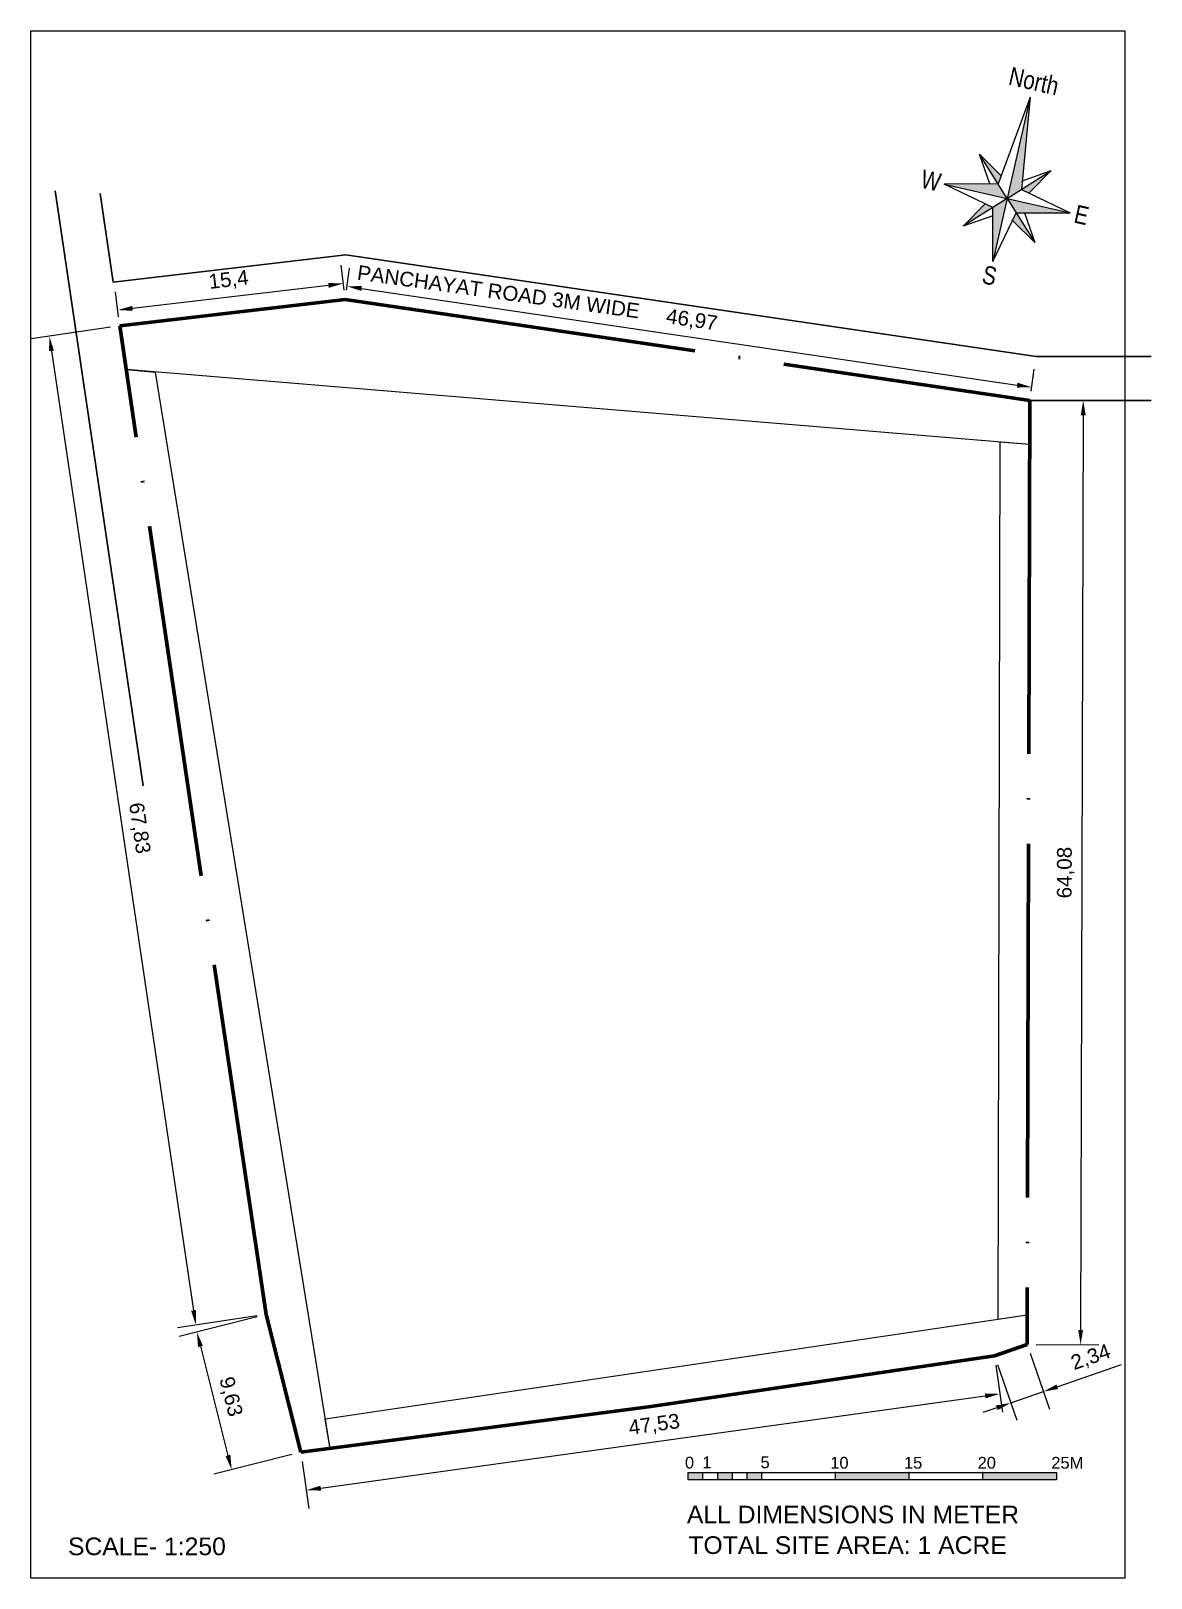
# Model space of a CAD drawing. Header units: metres. Extents: x -353 to 1688, y -477 to 135.
# Drawn here: x -62.5 to 13.6, y -20.3 to 84.7 of the extents above; entities that cross this region are included whole.
import ezdxf
from ezdxf.enums import TextEntityAlignment as Align

# ---------------------------------------------------------------- set-up
doc = ezdxf.new("R2010")
doc.units = ezdxf.units.M
doc.header["$MEASUREMENT"] = 0
doc.linetypes.add('ACAD_ISO04W100', pattern=[30, 24, -3, 0, -3])
doc.layers.add('ROAD', color=31, linetype='Continuous', lineweight=30)
doc.layers.add('SITE BOUNDARY', color=6, linetype='ACAD_ISO04W100', lineweight=60)
doc.styles.get("Standard").update_dxf_attribs({"font": 'arial.ttf'})
doc.styles.add('TEXTE 2', font='arial.ttf', dxfattribs={"width": 0.9, "height": 3.5})
doc.dimstyles.new('ISO-25', dxfattribs={"dimtxt": 2.5, "dimasz": 2.5, "dimexe": 1.25, "dimexo": 0.625, "dimtad": 1, "dimtxsty": 'Standard', "dimcen": 2.5, "dimadec": 0, "dimazin": 0, "dimtfac": 1, "dimtmove": 0, "dimatfit": 3, "dimfxl": 1, "dimarcsym": 0})

# ---------------------------------------------------------------- blocks, each defined once
blk = doc.blocks.new('*D1')
at = {"color": 0, "lineweight": -2, "transparency": 16777216}
for p, q in [((-41.21, 67.14), (-41.41, 68.84)), ((-55.57, 65.92), (-42.26, 67.48)), ((-56.51, 65.35), (-56.71, 67.04))]:
    blk.add_line(p, q, dxfattribs=at)
at = {"color": 0, "transparency": 16777216}
for points in [[(-42.28, 67.64), (-42.24, 67.31), (-41.27, 67.6)], [(-55.59, 66.08), (-55.55, 65.75), (-56.56, 65.8)]]:
    blk.add_solid(points, dxfattribs=at)
at = {"layer": 'Defpoints', "color": 0, "transparency": 16777216}
for p in [(-41.27, 67.6), (-41.14, 66.52), (-56.44, 64.73)]:
    blk.add_point(p, dxfattribs=at)
at = {"color": 0, "transparency": 16777216, "insert": (-49.04, 67.79), "char_height": 1, "attachment_point": 5, "rotation": 6.6977}
blk.add_mtext('15,4', dxfattribs=at)
blk = doc.blocks.new('*D2')
at = {"color": 0, "lineweight": -2, "transparency": 16777216}
for p, q in [((-41.05, 67.14), (-40.83, 68.65)), ((-40.02, 67.26), (4.47, 60.7)), ((5.42, 60.29), (5.64, 61.79))]:
    blk.add_line(p, q, dxfattribs=at)
at = {"color": 0, "transparency": 16777216}
for points in [[(-40, 67.43), (-40.04, 67.1), (-41.01, 67.41)], [(4.5, 60.87), (4.45, 60.54), (5.46, 60.56)]]:
    blk.add_solid(points, dxfattribs=at)
at = {"layer": 'Defpoints', "color": 0, "transparency": 16777216}
for p in [(-41.14, 66.52), (5.46, 60.56), (5.33, 59.67)]:
    blk.add_point(p, dxfattribs=at)
at = {"color": 0, "transparency": 16777216, "insert": (-17.61, 65.07), "char_height": 1, "attachment_point": 5, "rotation": 351.6142}
blk.add_mtext('46,97', dxfattribs=at)
blk = doc.blocks.new('*D3')
at = {"color": 0, "lineweight": -2, "transparency": 16777216}
for p, q in [((5.95, 59.67), (10.21, 59.66)), ((8.96, 58.66), (8.78, -3.42)), ((5.77, -4.41), (10.03, -4.43))]:
    blk.add_line(p, q, dxfattribs=at)
at = {"color": 0, "transparency": 16777216}
for points in [[(8.79, 58.66), (9.13, 58.66), (8.96, 59.66)], [(8.62, -3.42), (8.95, -3.42), (8.78, -4.42)]]:
    blk.add_solid(points, dxfattribs=at)
at = {"layer": 'Defpoints', "color": 0, "transparency": 16777216}
for p in [(5.33, 59.67), (5.15, -4.41), (8.78, -4.42)]:
    blk.add_point(p, dxfattribs=at)
at = {"color": 0, "transparency": 16777216, "insert": (7.77, 27.62), "char_height": 1, "attachment_point": 5, "rotation": 89.8385}
blk.add_mtext('64,08', dxfattribs=at)
blk = doc.blocks.new('*D4')
at = {"color": 0, "lineweight": -2, "transparency": 16777216}
for p, q in [((3.02, -5.8), (3.47, -9)), ((-42.79, -14.16), (2.31, -7.89)), ((-44.06, -12.34), (-43.61, -15.54))]:
    blk.add_line(p, q, dxfattribs=at)
at = {"color": 0, "transparency": 16777216}
for points in [[(2.28, -7.73), (2.33, -8.06), (3.3, -7.76)], [(-42.82, -13.99), (-42.77, -14.32), (-43.78, -14.3)]]:
    blk.add_solid(points, dxfattribs=at)
at = {"layer": 'Defpoints', "color": 0, "transparency": 16777216}
for p in [(2.94, -5.18), (3.3, -7.76), (-44.14, -11.72)]:
    blk.add_point(p, dxfattribs=at)
at = {"color": 0, "transparency": 16777216, "insert": (-20.15, -9.9), "char_height": 1, "attachment_point": 5, "rotation": 7.908}
blk.add_mtext('47,53', dxfattribs=at)
blk = doc.blocks.new('*D5')
at = {"color": 0, "lineweight": -2, "transparency": 16777216}
for p, q in [((5.35, -5), (6.66, -8.79)), ((3.14, -5.77), (4.45, -9.55)), ((7.2, -7.28), (11.56, -5.77)), ((4.04, -8.37), (6.26, -7.6)), ((3.1, -8.7), (2.15, -9.02))]:
    blk.add_line(p, q, dxfattribs=at)
at = {"color": 0, "transparency": 16777216}
for points in [[(7.15, -7.12), (7.25, -7.43), (6.26, -7.6)], [(3.04, -8.54), (3.15, -8.86), (4.04, -8.37)]]:
    blk.add_solid(points, dxfattribs=at)
at = {"layer": 'Defpoints', "color": 0, "transparency": 16777216}
for p in [(2.94, -5.18), (5.15, -4.41), (6.26, -7.6)]:
    blk.add_point(p, dxfattribs=at)
at = {"color": 0, "transparency": 16777216, "insert": (9.49, -5.32), "char_height": 1, "attachment_point": 5, "rotation": 19.1116}
blk.add_mtext('2,34', dxfattribs=at)
blk = doc.blocks.new('*D6')
at = {"color": 0, "lineweight": -2, "transparency": 16777216}
for p, q in [((-57.05, 64.63), (-62.44, 63.84)), ((-61.06, 63.03), (-51.42, -2.09)), ((-47.12, -2.47), (-52.51, -3.27))]:
    blk.add_line(p, q, dxfattribs=at)
at = {"color": 0, "transparency": 16777216}
for points in [[(-60.9, 63.05), (-61.23, 63.01), (-61.21, 64.02)], [(-51.26, -2.07), (-51.59, -2.12), (-51.27, -3.08)]]:
    blk.add_solid(points, dxfattribs=at)
at = {"layer": 'Defpoints', "color": 0, "transparency": 16777216}
for p in [(-56.44, 64.73), (-51.27, -3.08), (-46.5, -2.38)]:
    blk.add_point(p, dxfattribs=at)
at = {"color": 0, "transparency": 16777216, "insert": (-55.15, 30.63), "char_height": 1, "attachment_point": 5, "rotation": 278.42}
blk.add_mtext('67,83', dxfattribs=at)
blk = doc.blocks.new('*D7')
at = {"color": 0, "lineweight": -2, "transparency": 16777216}
for p, q in [((-47.11, -2.53), (-52.41, -3.87)), ((-50.96, -4.53), (-49.09, -11.93)), ((-44.75, -11.87), (-50.05, -13.21))]:
    blk.add_line(p, q, dxfattribs=at)
at = {"color": 0, "transparency": 16777216}
for points in [[(-50.79, -4.49), (-51.12, -4.58), (-51.2, -3.56)], [(-48.92, -11.89), (-49.25, -11.98), (-48.84, -12.9)]]:
    blk.add_solid(points, dxfattribs=at)
at = {"layer": 'Defpoints', "color": 0, "transparency": 16777216}
for p in [(-46.5, -2.38), (-44.14, -11.72), (-48.84, -12.9)]:
    blk.add_point(p, dxfattribs=at)
at = {"color": 0, "transparency": 16777216, "insert": (-48.95, -7.96), "char_height": 1, "attachment_point": 5, "rotation": 284.1774}
blk.add_mtext('9,63', dxfattribs=at)
blk = doc.blocks.new('A$C4BED01B8')
at = {"color": 7, "lineweight": -3, "ltscale": 7, "flags": 128}
for points in [[(1076.66, 43.49), (1071.11, 1.29), (1046.92, -4.26)], [(1076.66, 43.49), (1082.21, 1.29), (1106.39, -4.26)], [(1076.66, 43.49), (1076.66, -34)], [(1076.66, -4.26), (1059.69, 12.71)], [(1071.62, 5.23), (1059.69, 12.71)], [(1067.38, 0.43), (1059.69, 12.71)], [(1076.66, -4.26), (1093.63, 12.71)], [(1081.69, 5.23), (1093.63, 12.71)], [(1085.93, 0.43), (1093.63, 12.71)], [(1046.92, -4.26), (1106.39, -4.26)], [(1076.66, -34), (1071.11, -9.81), (1046.92, -4.26)], [(1046.92, -4.26), (1106.39, -4.26)], [(1076.66, -4.26), (1059.69, -21.23)], [(1076.66, -4.26), (1093.63, -21.23)], [(1076.66, -34), (1082.21, -9.81), (1106.39, -4.26)], [(1067.38, -8.96), (1059.69, -21.23)], [(1071.96, -13.54), (1059.69, -21.23)], [(1081.35, -13.54), (1093.63, -21.23)], [(1085.93, -8.96), (1093.63, -21.23)]]:
    blk.add_lwpolyline(points, dxfattribs=at)
at = {"color": 7, "lineweight": -3, "ltscale": 7}
for points in [[(1076.66, 43.49), (1076.66, -4.26), (1082.21, 1.29)], [(1071.11, 1.29), (1059.69, 12.71), (1071.62, 5.23)], [(1082.21, 1.29), (1093.63, 12.71), (1085.93, 0.43)], [(1076.66, -4.26), (1071.11, 1.29), (1046.92, -4.26)], [(1076.66, -4.26), (1071.11, -9.81), (1076.66, -34)], [(1076.66, -4.26), (1082.21, -9.81), (1106.39, -4.26)], [(1071.11, -9.81), (1067.38, -8.96), (1059.69, -21.23)], [(1082.21, -9.81), (1081.35, -13.54), (1093.63, -21.23)]]:
    blk.add_solid(points, dxfattribs=at)
at = {"color": 7, "lineweight": -3, "ltscale": 7, "style": 'TEXTE 2', "width": 0.8}
for s, p in [('North', (1076.66, 46.92)), ('S', (1076.66, -44.82))]:
    blk.add_text(s, height=8.4, dxfattribs=at).set_placement(p, align=Align.CENTER)
blk.add_text('W', height=8.4, dxfattribs=at).set_placement((1045.06, -8.25), align=Align.RIGHT)
blk.add_text('E', height=8.4, dxfattribs=at).set_placement((1108.58, -8.26))

msp = doc.modelspace()

# ---------------------------------------------------------------- hatches: boundary and pattern name
h = msp.add_hatch(color=256)
h.dxf.hatch_style = 1
h.paths.add_polyline_path([(-16.84989, -13.59585), (-16.84989, -13.09585), (-17.84989, -13.09585), (-17.84989, -13.59585)])
h.paths.add_polyline_path([(-15.84989, -13.09585), (-15.84989, -13.59585), (-14.84989, -13.59585), (-14.84989, -13.09585)])
h.paths.add_polyline_path([(-13.84989, -13.09585), (-13.84989, -13.59585), (-12.84989, -13.59585), (-12.84989, -13.09585)])
h.paths.add_polyline_path([(-2.84989, -13.59585), (-2.84989, -13.09585), (-7.84989, -13.09585), (-7.84989, -13.59585)])
h.paths.add_polyline_path([(7.15011, -13.59585), (7.15011, -13.09585), (2.15011, -13.09585), (2.15011, -13.59585)])

# ---------------------------------------------------------------- linework, layer by layer
for p, q in [((-56.4352, 64.72598), (-55.99591, 61.75832)), ((5.32101, 56.67183), (-55.99591, 61.75832)), ((-55.99591, 61.75832), (-54.00276, 61.59298)), ((-55.99591, 61.75832), (-54.00276, 61.59298)), ((-55.99591, 61.75832), (-54.00276, 61.59298)), ((-42.15984, -11.45784), (-54.00276, 61.59298)), ((5.32947, 59.67182), (5.32101, 56.67183)), ((3.17619, -2.70511), (3.32786, 56.83717)), ((5.32101, 56.67183), (3.32786, 56.83717)), ((5.1545, -2.41139), (-42.4799, -9.48361)), ((5.1545, -2.41139), (3.17619, -2.70511)), ((5.14886, -4.41138), (5.1545, -2.41139)), ((-42.15984, -11.45784), (-42.4799, -9.48361)), ((-44.14295, -11.71717), (-42.15984, -11.45784)), ((-17.84989, -13.09585), (7.15011, -13.09585)), ((-17.84989, -13.59585), (-17.84989, -13.09585)), ((7.15011, -13.59585), (-17.84989, -13.59585)), ((-16.84989, -13.59585), (-16.84989, -13.09585)), ((-15.84989, -13.59585), (-15.84989, -13.09585)), ((-14.84989, -13.59585), (-14.84989, -13.09585)), ((-13.84989, -13.59585), (-13.84989, -13.09585)), ((-12.84989, -13.59585), (-12.84989, -13.09585)), ((-7.84989, -13.59585), (-7.84989, -13.09585)), ((-2.84989, -13.59585), (-2.84989, -13.09585)), ((2.15011, -13.59585), (2.15011, -13.09585)), ((7.15011, -13.09585), (7.15011, -13.59585))]:
    msp.add_line(p, q)
for p in [(-12.84989, -13.09585), (-12.84989, -13.09585), (-7.84989, -13.09585), (-7.84989, -13.09585), (-2.84989, -13.09585), (-2.84989, -13.09585), (2.15011, -13.09585), (2.15011, -13.09585)]:
    msp.add_point(p)
at = {"layer": 'Defpoints'}
msp.add_lwpolyline([(-62.46031, -20.25731), (-62.46031, 84.74269), (11.78969, 84.74269), (11.78969, -20.25731)], close=True, dxfattribs=at)
at = {"layer": 'ROAD'}
for p, q in [((-54.84657, 33.50582), (-60.8258, 73.89965)), ((-56.87468, 67.69499), (-57.76614, 73.71739)), ((-56.87468, 67.69499), (-41.09572, 69.54794)), ((-41.09572, 69.54794), (5.76698, 62.63975)), ((5.76698, 62.63975), (13.56406, 62.63975)), ((5.32938, 59.67184), (13.56406, 59.67184))]:
    msp.add_line(p, q, dxfattribs=at)
at = {"layer": 'SITE BOUNDARY'}
for p, q in [((-56.4352, 64.72598), (-41.1403, 66.52209)), ((-41.1403, 66.52209), (5.32947, 59.67182)), ((-46.50226, -2.37781), (-56.4352, 64.72598)), ((5.32947, 59.67182), (5.14886, -4.41138)), ((-44.14295, -11.71717), (-46.50226, -2.37781)), ((2.93811, -5.17743), (-20.55394, -8.63247)), ((5.14886, -4.41138), (2.93811, -5.17743)), ((-20.55394, -8.63247), (-44.14295, -11.71717))]:
    msp.add_line(p, q, dxfattribs=at)

# ---------------------------------------------------------------- block references
at = {"color": 1, "xscale": 0.1475114629051634, "yscale": 0.1475114629051634, "zscale": 2.950229257441826, "rotation": 347.1637373075022}
msp.add_blockref('A$C4BED01B8', (-150.91343, 109.27345), dxfattribs=at)

# ---------------------------------------------------------------- texts
at = {"insert": (-40.22742, 68.85922), "char_height": 1, "attachment_point": 1, "rotation": 352.1564422}
msp.add_mtext_dynamic_manual_height_columns('PANCHAYAT ROAD 3M WIDE', width=43.2431291, gutter_width=12.5, heights=[1.98973], dxfattribs=at)
at = {"attachment_point": 1}
for s, width, insert, char_height in [('0', 1.2178691, (-18.07037, -12.02146), 0.8), ('1', 1.2178691, (-16.89461, -12.00322), 0.8), ('5', 1.2178691, (-12.9409, -12.00211), 0.8), ('10', 1.2178691, (-8.20689, -12.03339), 0.8), ('15', 1.1051345, (-3.20689, -12.03339), 0.8), ('20', 1.2178691, (1.79311, -12.03339), 0.8), ('25M', 1.2178691, (6.79311, -12.03339), 0.8), ('ALL DIMENSIONS IN METER', 43.2431291, (-17.93764, -15.34015), 1.2), ('SCALE- 1:250 ', 43.2431291, (-59.94603, -17.50488), 1.2), ('TOTAL SITE AREA: 1 ACRE ', 43.2431291, (-17.83738, -17.42211), 1.2)]:
    msp.add_mtext_dynamic_manual_height_columns(s, width=width, gutter_width=12.5, heights=[0], dxfattribs=dict(at, insert=insert, char_height=char_height))

# ---------------------------------------------------------------- dimensions: what is measured, and where the dimension line sits
for p1, p2, distance, override, picture, middle in [((-56.4352, 64.72598), (-41.1403, 66.52209), 1.08048, {"dimtxt": 1, "dimasz": 1, "dimgap": 0.5, "dimzin": 8, "dimtofl": 1}, '*D1', (-49.04217, 67.79058)), ((-41.1403, 66.52209), (5.32947, 59.67182), 0.89608, {"dimtxt": 1, "dimasz": 1, "dimgap": 0.5}, '*D2', (-17.61417, 65.07264)), ((-56.4352, 64.72598), (-46.50226, -2.37781), -4.82354, {"dimtxt": 1, "dimasz": 1, "dimgap": 0.5}, '*D6', (-55.15119, 30.62899)), ((5.32947, 59.67182), (5.14886, -4.41138), 3.63203, {"dimtxt": 1, "dimasz": 1, "dimgap": 0.5}, '*D3', (7.77023, 27.62309)), ((-46.50226, -2.37781), (-44.14295, -11.71717), -4.84623, {"dimtxt": 1, "dimasz": 1, "dimgap": 0.5}, '*D7', (-48.95381, -7.9648)), ((2.93811, -5.17743), (5.14886, -4.41138), -3.37892, {"dimtxt": 1, "dimasz": 1, "dimgap": 0.5}, '*D5', (9.49021, -5.31792))]:
    dim = msp.add_aligned_dim(p1=p1, p2=p2, distance=distance, dimstyle='ISO-25', override=override)
    dim.commit()
    dim.dimension.update_dxf_attribs({"geometry": picture, "text_midpoint": middle})
dim = msp.add_linear_dim(base=(3.29648, -7.7574), p1=(-44.14295, -11.71717), p2=(2.93811, -5.17743), angle=7.9079985, dimstyle='ISO-25', override={"dimtxt": 1, "dimasz": 1, "dimgap": 0.5})
dim.commit()
dim.dimension.update_dxf_attribs({"geometry": '*D4', "text_midpoint": (-19.99811, -10.99311), "dimtype": 161})

doc.saveas('drawing.dxf')
